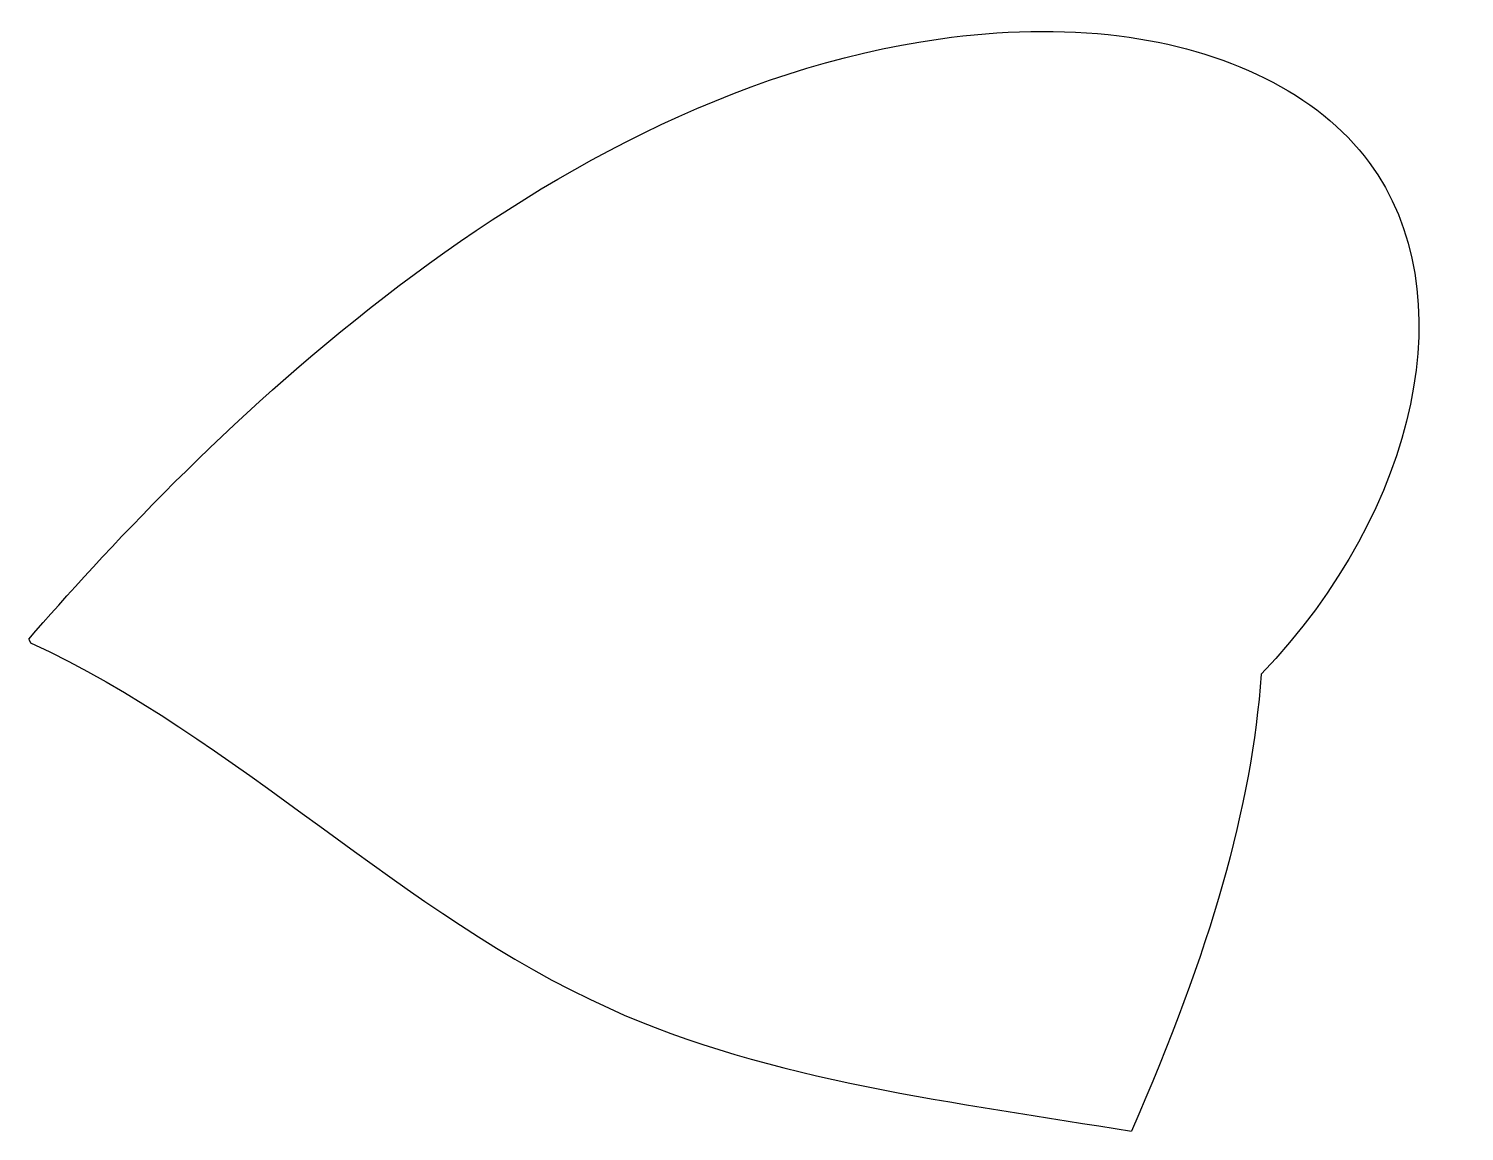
# Model space of a CAD drawing. Header units: millimetres. Extents: x 21 to 204, y -90 to 51.
import ezdxf

# ---------------------------------------------------------------- set-up
doc = ezdxf.new("R2010")
doc.units = ezdxf.units.MM

msp = doc.modelspace()

# ---------------------------------------------------------------- linework, layer by layer
at = {"color": 7, "linetype": 'Continuous', "lineweight": 25}
msp.add_line((21.04, -26.76), (21.27, -27.23), dxfattribs=at)
for points, knots in [([(21.04, -26.76), (39.86, -5.16), (90.97, 49.48), (167.61, 51.6), (207.52, 32.67), (198.81, -10), (178.51, -31.27)], [0, 0, 0, 0, 0.523423, 0.599169, 0.739865, 1, 1, 1, 1]), ([(21.27, -27.23), (47.65, -39.38), (85.42, -79.84), (139.89, -85.99), (161.93, -89.64)], [0, 0, 0, 0, 0.559919, 1, 1, 1, 1])]:
    msp.add_open_spline(points, degree=3, knots=knots, dxfattribs=at)
msp.add_open_spline([(178.51, -31.27), (177.28, -48.27), (172.11, -66.41), (161.93, -89.64)], degree=3, dxfattribs=at)

doc.saveas('drawing.dxf')
